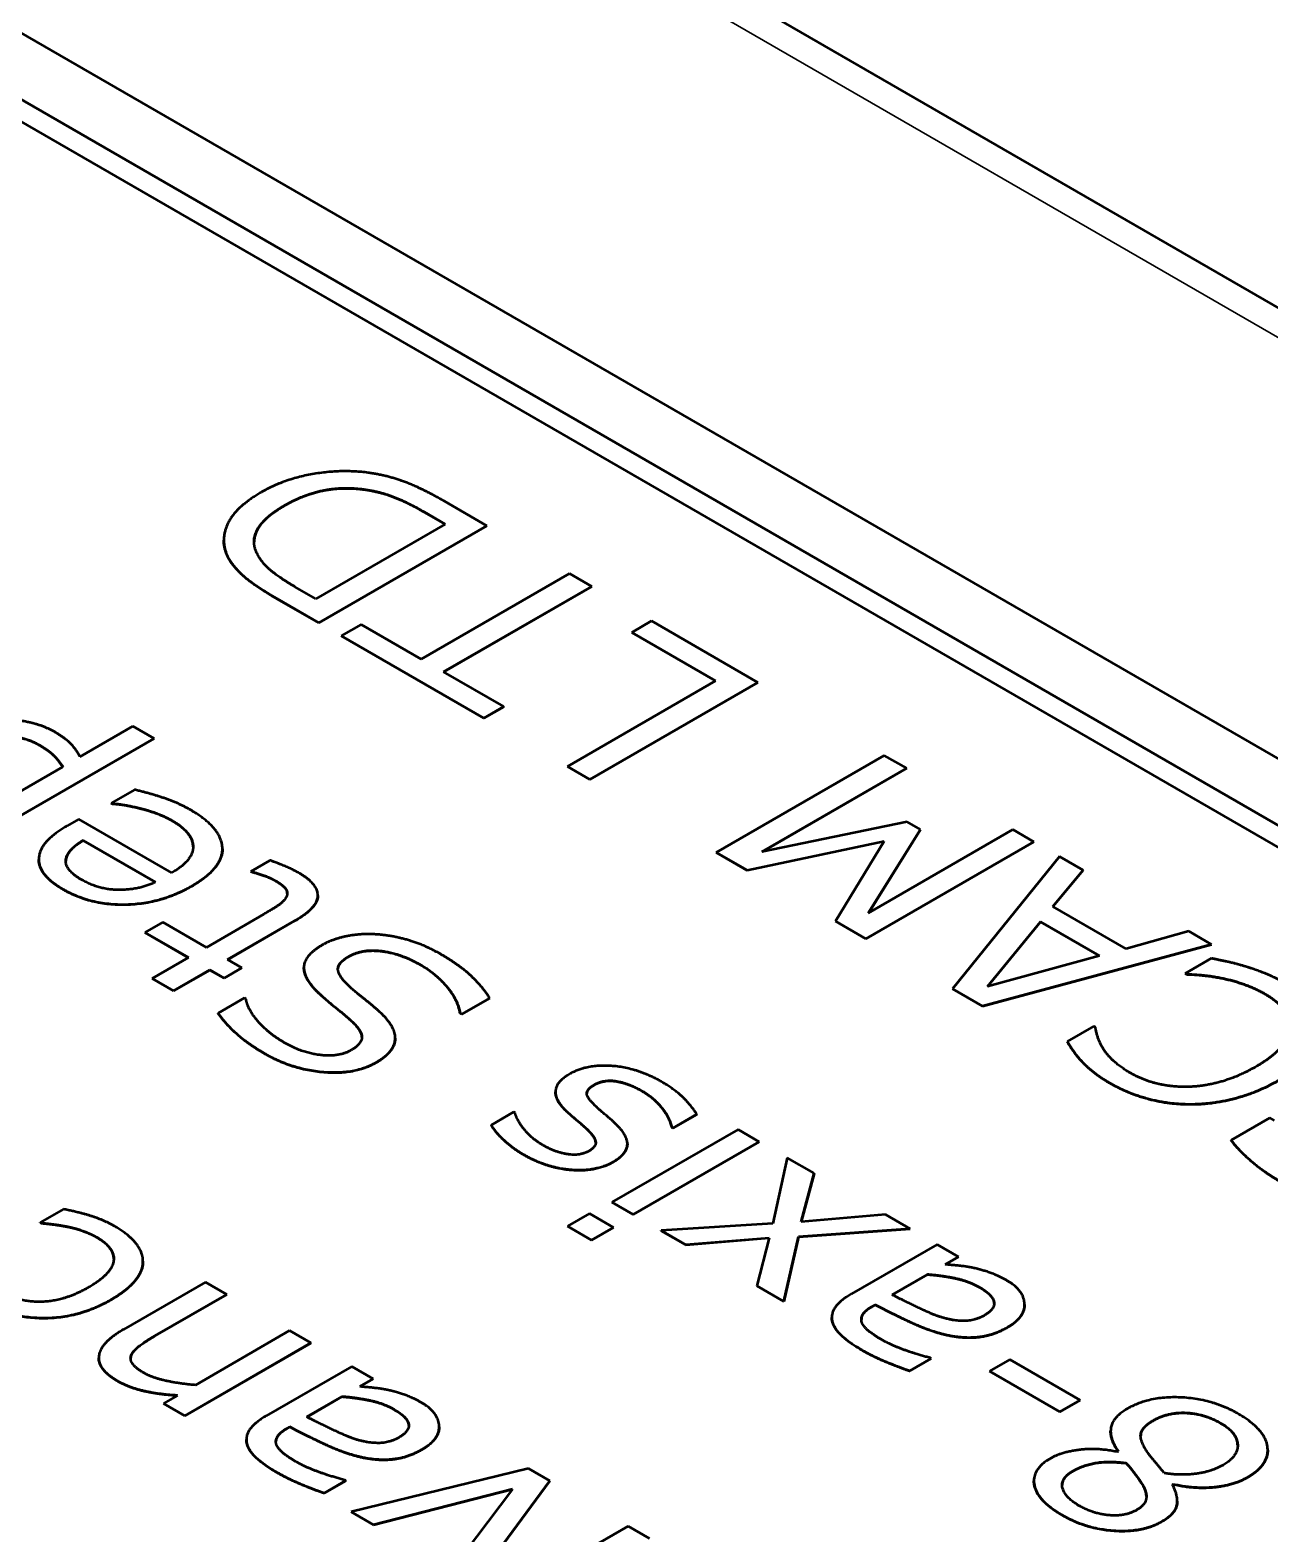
# Model space of a CAD drawing. Header units: millimetres. Extents: x 3100 to 5091, y 868 to 1900.
# Drawn here: x 4006.09 to 4024.35, y 1649.94 to 1672.08 of the extents above; entities that cross this region are included whole.
import ezdxf

# ---------------------------------------------------------------- set-up
doc = ezdxf.new("R2010")
doc.units = ezdxf.units.MM
doc.header["$LTSCALE"] = 1.8
doc.layers.add('외형선(ISO)', color=7, linetype='Continuous', lineweight=50)
doc.layers.add('좁은 외형선(ISO)', color=7, linetype='Continuous', lineweight=35)

msp = doc.modelspace()

# ---------------------------------------------------------------- linework, layer by layer
at = {"layer": '외형선(ISO)'}
for p, q in [((3973.357, 1689.558), (4036.997, 1652.815)), ((3975.685, 1689.52), (4034.658, 1655.472)), ((3974.837, 1689.03), (4033.81, 1654.982)), ((4055.461, 1650.107), (3993.659, 1685.788)), ((4011.897, 1664.987), (4012.206, 1664.809)), ((4012.205, 1664.808), (4011.897, 1664.986)), ((4012.82, 1664.783), (4012.196, 1665.144)), ((4012.206, 1664.809), (4010.301, 1663.709)), ((4010.345, 1663.354), (4012.82, 1664.783)), ((4012.82, 1664.782), (4010.345, 1663.353)), ((4012.82, 1664.782), (4012.82, 1664.783)), ((4008.946, 1664.571), (4008.946, 1664.572)), ((4014.037, 1664.081), (4011.855, 1662.821)), ((4014.366, 1663.891), (4014.037, 1664.081)), ((4010.301, 1663.709), (4009.992, 1663.887)), ((4012.184, 1662.631), (4014.366, 1663.891)), ((4014.366, 1663.89), (4012.185, 1662.631)), ((4014.366, 1663.89), (4014.366, 1663.891)), ((4009.727, 1663.711), (4010.345, 1663.354)), ((4010.345, 1663.353), (4009.727, 1663.71)), ((4010.345, 1663.353), (4010.345, 1663.354)), ((4010.97, 1663.332), (4010.677, 1663.163)), ((4011.855, 1662.821), (4010.97, 1663.332)), ((4015.247, 1663.382), (4014.954, 1663.213)), ((4014.954, 1663.213), (4016.19, 1662.499)), ((4014.954, 1663.212), (4014.954, 1663.213)), ((4016.19, 1662.499), (4014.954, 1663.212)), ((4016.812, 1662.478), (4015.247, 1663.382)), ((4010.677, 1663.163), (4012.776, 1661.951)), ((4010.677, 1663.162), (4010.677, 1663.163)), ((4012.776, 1661.95), (4010.677, 1663.162)), ((4013.069, 1662.12), (4012.184, 1662.631)), ((4016.19, 1662.499), (4014.008, 1661.239)), ((4014.338, 1661.049), (4016.812, 1662.478)), ((4016.812, 1662.477), (4014.338, 1661.049)), ((4016.812, 1662.477), (4016.812, 1662.478)), ((4012.776, 1661.951), (4013.069, 1662.12)), ((4013.069, 1662.119), (4012.776, 1661.95)), ((4013.069, 1662.119), (4013.069, 1662.12)), ((4012.776, 1661.95), (4012.776, 1661.951)), ((4005.378, 1660.184), (4007.919, 1661.651)), ((4007.919, 1661.65), (4005.378, 1660.183)), ((4007.606, 1661.832), (4006.828, 1661.383)), ((4007.919, 1661.651), (4007.606, 1661.832)), ((4007.919, 1661.65), (4007.919, 1661.651)), ((4006.574, 1661.236), (4005.521, 1660.628)), ((4014.338, 1661.049), (4014.008, 1661.239)), ((4014.008, 1661.239), (4014.338, 1661.049)), ((4014.008, 1661.239), (4014.008, 1661.239)), ((4018.675, 1661.403), (4016.2, 1659.974)), ((4016.873, 1659.982), (4019.005, 1661.213)), ((4019.005, 1661.212), (4016.875, 1659.983)), ((4019.005, 1661.213), (4018.675, 1661.403)), ((4019.005, 1661.212), (4019.005, 1661.213)), ((4014.338, 1661.049), (4014.338, 1661.049)), ((4007.63, 1660.897), (4007.289, 1660.699)), ((4007.305, 1660.689), (4007.289, 1660.699)), ((4007.289, 1660.699), (4007.305, 1660.69)), ((4007.289, 1660.699), (4007.289, 1660.699)), ((4007.305, 1660.689), (4007.305, 1660.69)), ((4006.81, 1660.465), (4006.64, 1660.367)), ((4008.18, 1659.674), (4006.81, 1660.465)), ((4019.011, 1660.423), (4016.873, 1659.982)), ((4018.439, 1659.078), (4019.207, 1660.31)), ((4020.57, 1660.309), (4018.439, 1659.078)), ((4019.207, 1660.309), (4018.44, 1659.079)), ((4019.207, 1660.31), (4019.011, 1660.423)), ((4019.207, 1660.309), (4019.207, 1660.31)), ((4020.877, 1660.131), (4020.57, 1660.309)), ((4006.877, 1660.151), (4007.941, 1659.537)), ((4006.877, 1660.15), (4006.877, 1660.151)), ((4007.941, 1659.536), (4006.877, 1660.15)), ((4008.493, 1660.078), (4008.493, 1660.079)), ((4016.657, 1659.71), (4018.673, 1660.137)), ((4018.673, 1660.136), (4016.657, 1659.709)), ((4018.673, 1660.137), (4017.954, 1658.961)), ((4020.877, 1660.131), (4018.402, 1658.702)), ((4018.402, 1658.703), (4020.877, 1660.131)), ((4020.877, 1660.131), (4020.877, 1660.131)), ((4006.221, 1659.87), (4006.221, 1659.87)), ((4008.927, 1660.026), (4008.927, 1660.027)), ((4009.624, 1659.857), (4009.344, 1659.695)), ((4016.2, 1659.974), (4016.657, 1659.71)), ((4016.2, 1659.973), (4016.2, 1659.974)), ((4016.657, 1659.709), (4016.2, 1659.973)), ((4021.253, 1659.914), (4019.679, 1657.965)), ((4021.603, 1659.713), (4021.253, 1659.914)), ((4009.344, 1659.695), (4009.36, 1659.686)), ((4009.344, 1659.694), (4009.344, 1659.695)), ((4009.36, 1659.685), (4009.344, 1659.694)), ((4009.36, 1659.685), (4009.36, 1659.686)), ((4016.657, 1659.709), (4016.657, 1659.71)), ((4021.158, 1659.176), (4021.603, 1659.713)), ((4021.603, 1659.712), (4021.159, 1659.176)), ((4021.603, 1659.712), (4021.603, 1659.713)), ((4010.333, 1659.338), (4010.333, 1659.339)), ((4009.536, 1659.064), (4008.689, 1658.575)), ((4022.235, 1658.554), (4021.158, 1659.176)), ((4008.047, 1658.946), (4007.784, 1658.795)), ((4007.784, 1658.795), (4008.426, 1658.424)), ((4007.784, 1658.794), (4007.784, 1658.795)), ((4008.426, 1658.423), (4007.784, 1658.794)), ((4008.689, 1658.575), (4008.047, 1658.946)), ((4009.002, 1658.395), (4009.99, 1658.965)), ((4009.99, 1658.964), (4009.003, 1658.394)), ((4018.402, 1658.702), (4017.954, 1658.961)), ((4017.954, 1658.961), (4018.402, 1658.703)), ((4017.954, 1658.961), (4017.954, 1658.961)), ((4020.194, 1657.999), (4020.976, 1658.952)), ((4020.976, 1658.951), (4020.195, 1657.999)), ((4020.976, 1658.952), (4021.847, 1658.449)), ((4020.976, 1658.951), (4020.976, 1658.952)), ((4021.846, 1658.449), (4020.976, 1658.951)), ((4023.162, 1658.812), (4022.235, 1658.554)), ((4023.496, 1658.62), (4023.162, 1658.812)), ((4018.402, 1658.702), (4018.402, 1658.703)), ((4020.12, 1657.711), (4023.496, 1658.62)), ((4023.496, 1658.619), (4020.12, 1657.71)), ((4023.496, 1658.619), (4023.496, 1658.62)), ((4008.426, 1658.424), (4007.893, 1658.116)), ((4009.212, 1658.273), (4009.002, 1658.395)), ((4021.847, 1658.449), (4020.194, 1657.999)), ((4023.492, 1658.414), (4023.106, 1658.192)), ((4007.893, 1658.116), (4008.206, 1657.935)), ((4007.893, 1658.115), (4007.893, 1658.116)), ((4008.206, 1657.934), (4007.893, 1658.115)), ((4008.206, 1657.935), (4008.74, 1658.243)), ((4008.74, 1658.242), (4008.206, 1657.934)), ((4008.74, 1658.243), (4008.95, 1658.122)), ((4008.74, 1658.242), (4008.74, 1658.243)), ((4008.95, 1658.121), (4008.74, 1658.242)), ((4008.95, 1658.122), (4009.212, 1658.273)), ((4009.212, 1658.272), (4008.95, 1658.121)), ((4008.95, 1658.121), (4008.95, 1658.122)), ((4009.212, 1658.272), (4009.212, 1658.273)), ((4010.126, 1658.277), (4010.126, 1658.278)), ((4023.106, 1658.192), (4023.13, 1658.178)), ((4023.106, 1658.191), (4023.106, 1658.192)), ((4023.13, 1658.177), (4023.106, 1658.191)), ((4023.13, 1658.177), (4023.13, 1658.178)), ((4008.206, 1657.934), (4008.206, 1657.935)), ((4020.12, 1657.71), (4019.679, 1657.965)), ((4019.679, 1657.965), (4020.12, 1657.711)), ((4019.679, 1657.965), (4019.679, 1657.965)), ((4009.249, 1657.832), (4008.861, 1657.608)), ((4009.273, 1657.818), (4009.249, 1657.832)), ((4012.451, 1657.591), (4012.863, 1657.829)), ((4012.863, 1657.828), (4012.451, 1657.59)), ((4012.863, 1657.828), (4012.863, 1657.829)), ((4020.12, 1657.71), (4020.12, 1657.711)), ((4008.861, 1657.608), (4008.861, 1657.608)), ((4012.427, 1657.605), (4012.451, 1657.591)), ((4012.427, 1657.604), (4012.427, 1657.605)), ((4012.451, 1657.59), (4012.427, 1657.604)), ((4012.451, 1657.59), (4012.451, 1657.591)), ((4011.471, 1657.238), (4011.471, 1657.239)), ((4021.76, 1657.415), (4021.37, 1657.19)), ((4021.784, 1657.401), (4021.76, 1657.415)), ((4021.37, 1657.189), (4021.37, 1657.19)), ((4013.831, 1656.45), (4013.831, 1656.45)), ((4013.219, 1656.152), (4012.885, 1655.959)), ((4013.235, 1656.142), (4013.219, 1656.152)), ((4015.562, 1655.914), (4015.914, 1656.117)), ((4015.914, 1656.116), (4015.562, 1655.913)), ((4015.914, 1656.116), (4015.914, 1656.117)), ((4012.885, 1655.958), (4012.885, 1655.959)), ((4016.52, 1655.895), (4014.663, 1654.823)), ((4015.546, 1655.923), (4015.562, 1655.914)), ((4015.546, 1655.922), (4015.546, 1655.923)), ((4015.562, 1655.913), (4015.546, 1655.922)), ((4015.562, 1655.913), (4015.562, 1655.914)), ((4016.833, 1655.714), (4016.52, 1655.895)), ((4024.352, 1656.065), (4023.783, 1655.736)), ((4024.421, 1656.026), (4024.352, 1656.065)), ((4014.891, 1655.682), (4014.891, 1655.682)), ((4014.976, 1654.642), (4016.833, 1655.714)), ((4016.833, 1655.713), (4014.976, 1654.641)), ((4016.833, 1655.713), (4016.833, 1655.714)), ((4023.783, 1655.735), (4023.783, 1655.736)), ((4017.245, 1655.476), (4017.031, 1654.51)), ((4017.641, 1655.248), (4017.245, 1655.476)), ((4014.093, 1655.296), (4014.093, 1655.297)), ((4017.451, 1654.534), (4017.641, 1655.248)), ((4017.641, 1655.247), (4017.451, 1654.534)), ((4017.641, 1655.247), (4017.641, 1655.248)), ((4014.663, 1654.823), (4014.976, 1654.642)), ((4014.663, 1654.822), (4014.663, 1654.823)), ((4014.976, 1654.641), (4014.663, 1654.822)), ((4006.586, 1654.72), (4006.242, 1654.522)), ((4014.332, 1654.655), (4014.008, 1654.468)), ((4014.685, 1654.451), (4014.332, 1654.655)), ((4014.976, 1654.641), (4014.976, 1654.642)), ((4018.694, 1654.64), (4017.451, 1654.534)), ((4019.057, 1654.43), (4018.694, 1654.64)), ((4006.242, 1654.522), (4006.259, 1654.513)), ((4006.242, 1654.521), (4006.242, 1654.522)), ((4006.259, 1654.512), (4006.242, 1654.521)), ((4006.259, 1654.512), (4006.259, 1654.513)), ((4014.362, 1654.263), (4014.008, 1654.468)), ((4014.008, 1654.468), (4014.362, 1654.264)), ((4014.008, 1654.468), (4014.008, 1654.468)), ((4014.362, 1654.264), (4014.685, 1654.451)), ((4014.685, 1654.45), (4014.362, 1654.263)), ((4014.685, 1654.45), (4014.685, 1654.451)), ((4017.031, 1654.51), (4015.388, 1654.404)), ((4015.388, 1654.404), (4015.752, 1654.194)), ((4015.388, 1654.403), (4015.388, 1654.404)), ((4015.752, 1654.193), (4015.388, 1654.403)), ((4017.409, 1654.313), (4019.057, 1654.43)), ((4019.057, 1654.429), (4017.409, 1654.312)), ((4019.057, 1654.429), (4019.057, 1654.43)), ((4014.362, 1654.263), (4014.362, 1654.264)), ((4015.752, 1654.194), (4016.978, 1654.296)), ((4016.978, 1654.295), (4015.752, 1654.193)), ((4015.752, 1654.193), (4015.752, 1654.194)), ((4016.978, 1654.296), (4016.799, 1653.59)), ((4017.194, 1653.361), (4017.409, 1654.313)), ((4017.409, 1654.312), (4017.194, 1653.361)), ((4017.409, 1654.312), (4017.409, 1654.313)), ((4019.453, 1654.201), (4018.193, 1653.473)), ((4019.766, 1654.02), (4019.453, 1654.201)), ((4007.756, 1653.956), (4007.756, 1653.957)), ((4007.756, 1653.946), (4007.756, 1653.947)), ((4019.57, 1653.907), (4019.766, 1654.02)), ((4019.766, 1654.02), (4019.572, 1653.907)), ((4019.766, 1654.02), (4019.766, 1654.02)), ((4018.793, 1653.458), (4019.312, 1653.758)), ((4019.312, 1653.757), (4018.793, 1653.458)), ((4019.312, 1653.757), (4019.312, 1653.758)), ((4008.677, 1653.646), (4007.471, 1652.95)), ((4007.931, 1652.854), (4008.99, 1653.465)), ((4008.99, 1653.464), (4007.931, 1652.853)), ((4008.99, 1653.465), (4008.677, 1653.646)), ((4008.99, 1653.464), (4008.99, 1653.465)), ((4016.799, 1653.59), (4017.194, 1653.361)), ((4016.799, 1653.589), (4016.799, 1653.59)), ((4017.194, 1653.361), (4016.799, 1653.589)), ((4017.194, 1653.361), (4017.194, 1653.361)), ((4018.54, 1653.312), (4018.492, 1653.284)), ((4018.492, 1653.284), (4018.54, 1653.312)), ((4018.54, 1653.312), (4018.54, 1653.312)), ((4020.741, 1653.315), (4020.741, 1653.315)), ((4017.901, 1653.124), (4017.901, 1653.125)), ((4009.915, 1652.931), (4008.527, 1652.13)), ((4010.228, 1652.75), (4009.915, 1652.931)), ((4007.584, 1652.573), (4007.584, 1652.574)), ((4008.372, 1651.678), (4010.228, 1652.75)), ((4010.228, 1652.749), (4008.372, 1651.677)), ((4010.228, 1652.749), (4010.228, 1652.75)), ((4007.104, 1652.529), (4007.104, 1652.529)), ((4010.831, 1652.403), (4009.57, 1651.675)), ((4011.144, 1652.222), (4010.831, 1652.403)), ((4019.366, 1652.52), (4019.049, 1652.337)), ((4019.049, 1652.337), (4019.366, 1652.52)), ((4019.049, 1652.337), (4019.049, 1652.337)), ((4019.366, 1652.52), (4019.35, 1652.53)), ((4019.366, 1652.52), (4019.366, 1652.52)), ((4020.526, 1652.506), (4020.225, 1652.333)), ((4020.225, 1652.333), (4021.261, 1651.734)), ((4020.225, 1652.332), (4020.225, 1652.333)), ((4021.261, 1651.733), (4020.225, 1652.332)), ((4021.562, 1651.908), (4020.526, 1652.506)), ((4010.948, 1652.109), (4011.144, 1652.222)), ((4011.144, 1652.221), (4010.949, 1652.109)), ((4011.144, 1652.221), (4011.144, 1652.222)), ((4008.265, 1651.978), (4008.059, 1651.859)), ((4010.17, 1651.66), (4010.689, 1651.959)), ((4010.689, 1651.959), (4010.171, 1651.659)), ((4010.689, 1651.959), (4010.689, 1651.959)), ((4021.261, 1651.734), (4021.562, 1651.908)), ((4021.562, 1651.907), (4021.261, 1651.733)), ((4021.562, 1651.907), (4021.562, 1651.908)), ((4008.059, 1651.859), (4008.372, 1651.678)), ((4008.059, 1651.858), (4008.059, 1651.859)), ((4008.372, 1651.677), (4008.059, 1651.858)), ((4008.372, 1651.677), (4008.372, 1651.678)), ((4021.261, 1651.733), (4021.261, 1651.734)), ((4009.869, 1651.486), (4009.917, 1651.514)), ((4009.917, 1651.513), (4009.869, 1651.485)), ((4009.917, 1651.513), (4009.917, 1651.514)), ((4012.119, 1651.516), (4012.119, 1651.517)), ((4022.008, 1651.45), (4022.008, 1651.451)), ((4009.279, 1651.326), (4009.279, 1651.326)), ((4022.122, 1651.151), (4022.112, 1651.145)), ((4024.323, 1651.172), (4024.323, 1651.173)), ((4013.433, 1650.9), (4010.824, 1650.262)), ((4013.746, 1650.72), (4013.433, 1650.9)), ((4022.237, 1650.979), (4022.237, 1650.98)), ((4010.426, 1650.539), (4010.744, 1650.722)), ((4010.744, 1650.721), (4010.426, 1650.538)), ((4010.744, 1650.722), (4010.727, 1650.731)), ((4010.744, 1650.721), (4010.744, 1650.722)), ((4011.152, 1650.073), (4013.198, 1650.597)), ((4013.198, 1650.596), (4011.152, 1650.072)), ((4013.198, 1650.597), (4012.299, 1649.411)), ((4012.637, 1649.216), (4013.746, 1650.72)), ((4013.746, 1650.719), (4012.637, 1649.215)), ((4013.746, 1650.719), (4013.746, 1650.72)), ((4020.879, 1650.718), (4020.879, 1650.719)), ((4022.484, 1650.655), (4022.484, 1650.655)), ((4022.92, 1650.662), (4022.93, 1650.668)), ((4022.93, 1650.667), (4022.92, 1650.662)), ((4022.93, 1650.667), (4022.93, 1650.668)), ((4010.426, 1650.538), (4010.426, 1650.539)), ((4022.99, 1650.422), (4022.99, 1650.423)), ((4010.824, 1650.262), (4011.152, 1650.073)), ((4010.824, 1650.261), (4010.824, 1650.262)), ((4011.152, 1650.072), (4010.824, 1650.261)), ((4011.152, 1650.072), (4011.152, 1650.073)), ((4014.901, 1650.052), (4012.315, 1648.559)), ((4015.215, 1649.872), (4014.901, 1650.052))]:
    msp.add_line(p, q, dxfattribs=at)
for points in [[(4011.071, 1665.565), (4010.675, 1665.618), (4009.834, 1665.471), (4009.497, 1665.276)], [(4012.196, 1665.144), (4011.855, 1665.341), (4011.346, 1665.527), (4011.071, 1665.565)], [(4009.497, 1665.276), (4009.135, 1665.068), (4008.893, 1664.601), (4008.988, 1664.364)], [(4009.832, 1665.076), (4010.121, 1665.243), (4010.689, 1665.358), (4010.994, 1665.32)], [(4010.994, 1665.319), (4010.689, 1665.357), (4010.121, 1665.242), (4009.832, 1665.075)], [(4010.994, 1665.32), (4011.236, 1665.289), (4011.659, 1665.125), (4011.897, 1664.987)], [(4011.897, 1664.986), (4011.659, 1665.124), (4011.236, 1665.288), (4010.994, 1665.319)], [(4009.434, 1664.38), (4009.347, 1664.563), (4009.543, 1664.909), (4009.832, 1665.076)], [(4008.988, 1664.364), (4008.946, 1664.468), (4008.946, 1664.571)], [(4009.727, 1663.71), (4009.366, 1663.919), (4009.044, 1664.226), (4008.988, 1664.364)], [(4008.988, 1664.364), (4009.044, 1664.227), (4009.366, 1663.92), (4009.727, 1663.711)], [(4009.992, 1663.887), (4009.762, 1664.02), (4009.497, 1664.248), (4009.434, 1664.38)], [(4006.457, 1661.747), (4006.291, 1661.843), (4005.859, 1661.936), (4005.626, 1661.928)], [(4004.98, 1661.468), (4005.325, 1661.668), (4005.972, 1661.703), (4006.232, 1661.552)], [(4006.232, 1661.551), (4005.972, 1661.702), (4005.325, 1661.667), (4004.98, 1661.467)], [(4006.828, 1661.383), (4006.774, 1661.491), (4006.602, 1661.663), (4006.457, 1661.747)], [(4006.232, 1661.552), (4006.354, 1661.482), (4006.501, 1661.348), (4006.574, 1661.236)], [(4008.455, 1660.6), (4008.273, 1660.705), (4007.855, 1660.844), (4007.63, 1660.897)], [(4007.305, 1660.69), (4007.461, 1660.684), (4007.996, 1660.55), (4008.186, 1660.44)], [(4008.186, 1660.44), (4007.996, 1660.549), (4007.461, 1660.683), (4007.305, 1660.689)], [(4008.475, 1659.478), (4008.935, 1659.744), (4008.917, 1660.333), (4008.455, 1660.6)], [(4006.64, 1660.367), (4006.236, 1660.134), (4006.206, 1659.645), (4006.582, 1659.428)], [(4008.493, 1660.078), (4008.487, 1660.173), (4008.329, 1660.357), (4008.186, 1660.44)], [(4008.186, 1660.44), (4008.329, 1660.358), (4008.487, 1660.173), (4008.493, 1660.079)], [(4006.857, 1659.568), (4006.608, 1659.711), (4006.632, 1660.008), (4006.877, 1660.151)], [(4008.493, 1660.079), (4008.503, 1659.98), (4008.352, 1659.773), (4008.18, 1659.674)], [(4008.494, 1660.055), (4008.494, 1660.067), (4008.493, 1660.078)], [(4006.582, 1659.427), (4006.221, 1659.636), (4006.221, 1659.87)], [(4008.927, 1660.026), (4008.927, 1659.738), (4008.475, 1659.477)], [(4010.053, 1659.671), (4009.972, 1659.717), (4009.736, 1659.819), (4009.624, 1659.857)], [(4009.36, 1659.686), (4009.41, 1659.673), (4009.622, 1659.604), (4009.699, 1659.56)], [(4009.699, 1659.559), (4009.622, 1659.603), (4009.41, 1659.672), (4009.36, 1659.685)], [(4009.99, 1658.965), (4010.327, 1659.16), (4010.338, 1659.506), (4010.053, 1659.671)], [(4006.582, 1659.428), (4006.988, 1659.194), (4008.02, 1659.216), (4008.475, 1659.478)], [(4008.475, 1659.477), (4008.02, 1659.215), (4006.988, 1659.193), (4006.582, 1659.427)], [(4007.941, 1659.537), (4007.701, 1659.421), (4007.109, 1659.422), (4006.857, 1659.568)], [(4009.699, 1659.56), (4009.83, 1659.484), (4009.897, 1659.376), (4009.867, 1659.316)], [(4009.867, 1659.316), (4009.832, 1659.252), (4009.683, 1659.149), (4009.536, 1659.064)], [(4011.182, 1658.767), (4010.964, 1658.781), (4010.546, 1658.696), (4010.4, 1658.612)], [(4012.144, 1658.473), (4011.895, 1658.616), (4011.422, 1658.751), (4011.182, 1658.767)], [(4010.4, 1658.612), (4010.136, 1658.459), (4010.117, 1658.126), (4010.321, 1657.925)], [(4010.788, 1658.441), (4010.98, 1658.552), (4011.55, 1658.487), (4011.855, 1658.311)], [(4011.855, 1658.31), (4011.55, 1658.486), (4010.98, 1658.551), (4010.788, 1658.44)], [(4010.752, 1658.042), (4010.631, 1658.164), (4010.624, 1658.347), (4010.788, 1658.441)], [(4010.788, 1658.44), (4010.628, 1658.348), (4010.627, 1658.258)], [(4011.855, 1658.311), (4012.073, 1658.185), (4012.394, 1657.803), (4012.427, 1657.605)], [(4012.427, 1657.604), (4012.394, 1657.802), (4012.073, 1658.184), (4011.855, 1658.31)], [(4012.863, 1657.829), (4012.742, 1658.013), (4012.412, 1658.318), (4012.144, 1658.473)], [(4023.999, 1658.292), (4023.839, 1658.34), (4023.623, 1658.385), (4023.492, 1658.414)], [(4010.321, 1657.924), (4010.126, 1658.117), (4010.126, 1658.277)], [(4023.13, 1658.178), (4023.471, 1658.167), (4024.051, 1658.021), (4024.29, 1657.884)], [(4024.29, 1657.883), (4024.051, 1658.021), (4023.471, 1658.166), (4023.13, 1658.177)], [(4024.556, 1658.059), (4024.415, 1658.14), (4024.132, 1658.252), (4023.999, 1658.292)], [(4010.321, 1657.925), (4010.424, 1657.825), (4010.75, 1657.561), (4010.833, 1657.485)], [(4010.833, 1657.484), (4010.75, 1657.56), (4010.424, 1657.825), (4010.321, 1657.924)], [(4011.22, 1657.646), (4011.091, 1657.758), (4010.843, 1657.952), (4010.752, 1658.042)], [(4024.29, 1657.884), (4024.461, 1657.785), (4024.655, 1657.537), (4024.649, 1657.398)], [(4009.841, 1657.171), (4009.598, 1657.311), (4009.295, 1657.668), (4009.273, 1657.818)], [(4011.19, 1656.879), (4011.461, 1657.036), (4011.481, 1657.414), (4011.22, 1657.646)], [(4009.552, 1657.008), (4009.291, 1657.159), (4008.954, 1657.468), (4008.861, 1657.608)], [(4008.861, 1657.608), (4008.954, 1657.468), (4009.291, 1657.159), (4009.552, 1657.009)], [(4010.833, 1657.485), (4010.988, 1657.341), (4010.972, 1657.148), (4010.818, 1657.059)], [(4010.98, 1657.254), (4010.98, 1657.348), (4010.833, 1657.484)], [(4022.294, 1656.729), (4022.065, 1656.861), (4021.819, 1657.183), (4021.784, 1657.401)], [(4024.649, 1657.398), (4024.641, 1657.265), (4024.409, 1656.968), (4024.148, 1656.818)], [(4009.552, 1657.009), (4009.958, 1656.774), (4010.881, 1656.701), (4011.19, 1656.879)], [(4011.19, 1656.879), (4010.881, 1656.7), (4009.958, 1656.774), (4009.552, 1657.008)], [(4010.818, 1657.059), (4010.645, 1656.959), (4010.105, 1657.018), (4009.841, 1657.171)], [(4021.37, 1657.19), (4021.491, 1656.98), (4021.793, 1656.694), (4021.991, 1656.58)], [(4021.991, 1656.579), (4021.793, 1656.693), (4021.491, 1656.979), (4021.37, 1657.189)], [(4015.402, 1656.591), (4015.039, 1656.801), (4014.293, 1656.856), (4014.039, 1656.709)], [(4024.148, 1656.818), (4023.898, 1656.673), (4023.391, 1656.527), (4023.15, 1656.521)], [(4014.039, 1656.709), (4013.837, 1656.592), (4013.831, 1656.454)], [(4014.293, 1656.415), (4014.287, 1656.484), (4014.398, 1656.548)], [(4014.398, 1656.547), (4014.293, 1656.487), (4014.293, 1656.422)], [(4014.398, 1656.548), (4014.542, 1656.631), (4014.908, 1656.574), (4015.114, 1656.455)], [(4015.114, 1656.454), (4014.908, 1656.573), (4014.542, 1656.63), (4014.398, 1656.547)], [(4015.914, 1656.117), (4015.853, 1656.217), (4015.609, 1656.472), (4015.402, 1656.591)], [(4021.991, 1656.58), (4022.263, 1656.422), (4022.881, 1656.261), (4023.201, 1656.264)], [(4023.201, 1656.263), (4022.881, 1656.26), (4022.263, 1656.421), (4021.991, 1656.579)], [(4023.15, 1656.521), (4022.904, 1656.517), (4022.481, 1656.62), (4022.294, 1656.729)], [(4024.49, 1656.62), (4024.183, 1656.442), (4023.528, 1656.265), (4023.201, 1656.263)], [(4023.201, 1656.264), (4023.528, 1656.266), (4024.183, 1656.443), (4024.49, 1656.62)], [(4013.831, 1656.454), (4013.829, 1656.315), (4013.996, 1656.16)], [(4013.996, 1656.159), (4013.831, 1656.312), (4013.831, 1656.45)], [(4014.441, 1656.22), (4014.303, 1656.346), (4014.293, 1656.415)], [(4015.114, 1656.455), (4015.279, 1656.359), (4015.512, 1656.073), (4015.546, 1655.923)], [(4015.546, 1655.922), (4015.512, 1656.073), (4015.279, 1656.358), (4015.114, 1656.454)], [(4013.651, 1655.659), (4013.487, 1655.754), (4013.265, 1656.022), (4013.235, 1656.142)], [(4013.996, 1656.16), (4014.051, 1656.11), (4014.225, 1655.963), (4014.291, 1655.901)], [(4014.291, 1655.9), (4014.225, 1655.962), (4014.051, 1656.109), (4013.996, 1656.159)], [(4014.732, 1655.961), (4014.667, 1656.027), (4014.491, 1656.173), (4014.441, 1656.22)], [(4012.885, 1655.959), (4012.94, 1655.86), (4013.2, 1655.616), (4013.366, 1655.521)], [(4013.366, 1655.52), (4013.2, 1655.615), (4012.94, 1655.859), (4012.885, 1655.958)], [(4014.291, 1655.901), (4014.411, 1655.79), (4014.423, 1655.715)], [(4014.423, 1655.714), (4014.411, 1655.789), (4014.291, 1655.9)], [(4014.681, 1655.414), (4014.865, 1655.521), (4014.912, 1655.783), (4014.732, 1655.961)], [(4014.322, 1655.575), (4014.19, 1655.5), (4013.823, 1655.56), (4013.651, 1655.659)], [(4014.423, 1655.715), (4014.437, 1655.642), (4014.322, 1655.575)], [(4014.424, 1655.699), (4014.424, 1655.707), (4014.423, 1655.714)], [(4023.783, 1655.736), (4023.886, 1655.595), (4024.267, 1655.265), (4024.512, 1655.124)], [(4024.512, 1655.123), (4024.267, 1655.264), (4023.886, 1655.594), (4023.783, 1655.735)], [(4013.366, 1655.521), (4013.544, 1655.418), (4013.922, 1655.305), (4014.093, 1655.297)], [(4014.093, 1655.296), (4013.922, 1655.304), (4013.544, 1655.417), (4013.366, 1655.52)], [(4014.681, 1655.414), (4014.568, 1655.348), (4014.269, 1655.285), (4014.093, 1655.296)], [(4014.093, 1655.297), (4014.269, 1655.286), (4014.568, 1655.349), (4014.681, 1655.414)], [(4007.337, 1654.468), (4007.18, 1654.559), (4006.816, 1654.674), (4006.586, 1654.72)], [(4006.259, 1654.513), (4006.321, 1654.509), (4006.519, 1654.484), (4006.62, 1654.465)], [(4006.62, 1654.464), (4006.519, 1654.483), (4006.321, 1654.508), (4006.259, 1654.512)], [(4006.62, 1654.465), (4006.739, 1654.443), (4006.984, 1654.358), (4007.079, 1654.303)], [(4007.079, 1654.302), (4006.984, 1654.357), (4006.739, 1654.442), (4006.62, 1654.464)], [(4007.756, 1653.952), (4007.758, 1654.09), (4007.539, 1654.352), (4007.337, 1654.468)], [(4007.079, 1654.303), (4007.352, 1654.145), (4007.293, 1653.764), (4006.958, 1653.57)], [(4007.325, 1653.991), (4007.325, 1654.16), (4007.079, 1654.302)], [(4007.281, 1653.384), (4007.525, 1653.525), (4007.758, 1653.813), (4007.756, 1653.952)], [(4007.756, 1653.956), (4007.756, 1653.954), (4007.756, 1653.951)], [(4019.978, 1653.856), (4019.881, 1653.877), (4019.639, 1653.9), (4019.57, 1653.907)], [(4019.312, 1653.758), (4019.516, 1653.743), (4019.918, 1653.66), (4020.082, 1653.566)], [(4020.082, 1653.565), (4019.918, 1653.659), (4019.516, 1653.742), (4019.312, 1653.757)], [(4020.484, 1653.667), (4020.348, 1653.745), (4020.094, 1653.832), (4019.978, 1653.856)], [(4020.492, 1652.981), (4020.748, 1653.129), (4020.734, 1653.522), (4020.484, 1653.667)], [(4006.958, 1653.57), (4006.612, 1653.371), (4005.949, 1653.343), (4005.683, 1653.497)], [(4018.193, 1653.473), (4018.015, 1653.371), (4017.881, 1653.168), (4017.91, 1653.063)], [(4019.506, 1653.131), (4019.362, 1653.178), (4018.942, 1653.381), (4018.793, 1653.458)], [(4020.082, 1653.566), (4020.277, 1653.452), (4020.308, 1653.248), (4020.148, 1653.156)], [(4005.396, 1653.347), (4005.806, 1653.111), (4006.826, 1653.121), (4007.281, 1653.384)], [(4007.281, 1653.383), (4006.826, 1653.12), (4005.806, 1653.11), (4005.396, 1653.347)], [(4018.35, 1653.037), (4018.322, 1653.1), (4018.386, 1653.224), (4018.492, 1653.284)], [(4019.597, 1652.865), (4019.352, 1652.92), (4018.827, 1653.162), (4018.54, 1653.312)], [(4018.54, 1653.312), (4018.827, 1653.163), (4019.352, 1652.921), (4019.597, 1652.866)], [(4020.741, 1653.315), (4020.741, 1653.125), (4020.492, 1652.98)], [(4017.91, 1653.062), (4017.901, 1653.093), (4017.901, 1653.124)], [(4017.91, 1653.063), (4017.938, 1652.956), (4018.164, 1652.75), (4018.36, 1652.637)], [(4018.36, 1652.636), (4018.164, 1652.749), (4017.938, 1652.955), (4017.91, 1653.062)], [(4018.639, 1652.796), (4018.538, 1652.854), (4018.378, 1652.977), (4018.35, 1653.037)], [(4020.148, 1653.156), (4020.005, 1653.073), (4019.677, 1653.076), (4019.506, 1653.131)], [(4007.471, 1652.95), (4007.129, 1652.753), (4007.083, 1652.362), (4007.384, 1652.188)], [(4007.584, 1652.574), (4007.61, 1652.634), (4007.804, 1652.781), (4007.931, 1652.854)], [(4007.931, 1652.853), (4007.804, 1652.78), (4007.61, 1652.633), (4007.584, 1652.573)], [(4019.35, 1652.53), (4019.128, 1652.588), (4018.762, 1652.725), (4018.639, 1652.796)], [(4019.597, 1652.866), (4019.839, 1652.812), (4020.279, 1652.859), (4020.492, 1652.981)], [(4020.492, 1652.98), (4020.279, 1652.858), (4019.839, 1652.811), (4019.597, 1652.865)], [(4007.77, 1652.308), (4007.645, 1652.38), (4007.558, 1652.51), (4007.584, 1652.574)], [(4007.584, 1652.573), (4007.574, 1652.549), (4007.574, 1652.525)], [(4018.36, 1652.637), (4018.528, 1652.54), (4018.934, 1652.376), (4019.049, 1652.337)], [(4019.049, 1652.337), (4018.934, 1652.375), (4018.528, 1652.539), (4018.36, 1652.636)], [(4007.384, 1652.187), (4007.104, 1652.349), (4007.104, 1652.529)], [(4007.384, 1652.188), (4007.548, 1652.094), (4007.996, 1651.991), (4008.265, 1651.978)], [(4008.527, 1652.13), (4008.303, 1652.147), (4007.897, 1652.235), (4007.77, 1652.308)], [(4011.356, 1652.057), (4011.259, 1652.078), (4011.016, 1652.102), (4010.948, 1652.109)], [(4011.459, 1651.766), (4011.295, 1651.861), (4010.893, 1651.943), (4010.689, 1651.959)], [(4010.689, 1651.959), (4010.893, 1651.944), (4011.295, 1651.861), (4011.459, 1651.767)], [(4011.861, 1651.868), (4011.726, 1651.947), (4011.471, 1652.033), (4011.356, 1652.057)], [(4023.886, 1651.707), (4023.508, 1651.926), (4022.581, 1651.969), (4022.261, 1651.784)], [(4009.57, 1651.675), (4009.392, 1651.572), (4009.259, 1651.369), (4009.287, 1651.264)], [(4011.459, 1651.767), (4011.655, 1651.654), (4011.685, 1651.45), (4011.526, 1651.358)], [(4011.869, 1651.183), (4012.126, 1651.331), (4012.111, 1651.724), (4011.861, 1651.868)], [(4022.261, 1651.784), (4022.035, 1651.654), (4021.989, 1651.342), (4022.122, 1651.151)], [(4022.633, 1651.605), (4022.851, 1651.731), (4023.391, 1651.706), (4023.633, 1651.566)], [(4023.633, 1651.566), (4023.391, 1651.705), (4022.851, 1651.73), (4022.633, 1651.604)], [(4024.027, 1650.772), (4024.35, 1650.959), (4024.29, 1651.474), (4023.886, 1651.707)], [(4009.727, 1651.239), (4009.699, 1651.302), (4009.764, 1651.425), (4009.869, 1651.486)], [(4009.917, 1651.514), (4010.204, 1651.365), (4010.73, 1651.122), (4010.974, 1651.067)], [(4010.974, 1651.066), (4010.73, 1651.121), (4010.204, 1651.364), (4009.917, 1651.513)], [(4010.883, 1651.332), (4010.74, 1651.38), (4010.319, 1651.583), (4010.17, 1651.66)], [(4012.119, 1651.516), (4012.119, 1651.326), (4011.869, 1651.182)], [(4022.122, 1651.151), (4022.008, 1651.313), (4022.008, 1651.45)], [(4022.534, 1651.165), (4022.431, 1651.332), (4022.48, 1651.516), (4022.633, 1651.605)], [(4023.633, 1651.566), (4023.872, 1651.429), (4023.888, 1651.081), (4023.664, 1650.952)], [(4009.287, 1651.263), (4009.279, 1651.295), (4009.279, 1651.326)], [(4009.287, 1651.264), (4009.315, 1651.157), (4009.542, 1650.952), (4009.738, 1650.838)], [(4009.738, 1650.838), (4009.542, 1650.951), (4009.315, 1651.156), (4009.287, 1651.263)], [(4010.016, 1650.997), (4009.915, 1651.055), (4009.756, 1651.178), (4009.727, 1651.239)], [(4011.526, 1651.358), (4011.382, 1651.275), (4011.055, 1651.277), (4010.883, 1651.332)], [(4010.727, 1650.731), (4010.505, 1650.789), (4010.14, 1650.926), (4010.016, 1650.997)], [(4010.974, 1651.067), (4011.216, 1651.013), (4011.657, 1651.06), (4011.869, 1651.183)], [(4011.869, 1651.182), (4011.657, 1651.059), (4011.216, 1651.013), (4010.974, 1651.066)], [(4021.116, 1651.046), (4020.841, 1650.887), (4020.928, 1650.427), (4021.298, 1650.213)], [(4022.112, 1651.145), (4021.817, 1651.208), (4021.284, 1651.143), (4021.116, 1651.046)], [(4022.799, 1650.833), (4022.7, 1650.955), (4022.577, 1651.099), (4022.534, 1651.165)], [(4024.323, 1651.172), (4024.323, 1650.942), (4024.027, 1650.771)], [(4010.426, 1650.538), (4010.311, 1650.576), (4009.905, 1650.741), (4009.738, 1650.838)], [(4009.738, 1650.838), (4009.905, 1650.742), (4010.311, 1650.577), (4010.426, 1650.539)], [(4021.544, 1650.353), (4021.332, 1650.476), (4021.267, 1650.756), (4021.445, 1650.858)], [(4021.445, 1650.857), (4021.295, 1650.771), (4021.295, 1650.657)], [(4022.237, 1650.979), (4021.964, 1651.01), (4021.601, 1650.947), (4021.445, 1650.857)], [(4021.445, 1650.858), (4021.601, 1650.948), (4021.964, 1651.011), (4022.237, 1650.98)], [(4022.237, 1650.98), (4022.316, 1650.897), (4022.451, 1650.709), (4022.484, 1650.655)], [(4022.484, 1650.655), (4022.451, 1650.708), (4022.316, 1650.896), (4022.237, 1650.979)], [(4023.664, 1650.952), (4023.488, 1650.85), (4023.027, 1650.794), (4022.799, 1650.833)], [(4022.484, 1650.655), (4022.55, 1650.538), (4022.512, 1650.359), (4022.393, 1650.29)], [(4022.535, 1650.489), (4022.535, 1650.563), (4022.484, 1650.655)], [(4022.764, 1650.12), (4022.952, 1650.228), (4023.013, 1650.485), (4022.92, 1650.662)], [(4022.93, 1650.668), (4023.245, 1650.598), (4023.821, 1650.653), (4024.027, 1650.772)], [(4024.027, 1650.771), (4023.821, 1650.652), (4023.245, 1650.597), (4022.93, 1650.667)], [(4022.393, 1650.29), (4022.223, 1650.192), (4021.754, 1650.232), (4021.544, 1650.353)], [(4021.298, 1650.213), (4021.653, 1650.008), (4022.484, 1649.958), (4022.764, 1650.12)], [(4022.764, 1650.119), (4022.484, 1649.957), (4021.653, 1650.007), (4021.298, 1650.212)]]:
    msp.add_open_spline(points, degree=2, dxfattribs=at)
for points, knots in [([(4009.832, 1665.075), (4009.543, 1664.908), (4009.394, 1664.643), (4009.393, 1664.549)], [0, 0, 0, 1, 1.528911, 1.528911, 1.528911]), ([(4006.573, 1661.236), (4006.501, 1661.347), (4006.354, 1661.481), (4006.232, 1661.551)], [0.002653, 0.002653, 0.002653, 1, 2, 2, 2]), ([(4006.877, 1660.15), (4006.632, 1660.007), (4006.62, 1659.852), (4006.62, 1659.845)], [0, 0, 0, 1, 1.045132, 1.045132, 1.045132]), ([(4009.881, 1659.371), (4009.881, 1659.401), (4009.83, 1659.483), (4009.699, 1659.559)], [0.479772, 0.479772, 0.479772, 1, 2, 2, 2]), ([(4010.333, 1659.338), (4010.333, 1659.335), (4010.327, 1659.159), (4009.99, 1658.964)], [0.982578, 0.982578, 0.982578, 1, 2, 2, 2]), ([(4024.65, 1657.414), (4024.649, 1657.544), (4024.461, 1657.784), (4024.29, 1657.883)], [0.060304, 0.060304, 0.060304, 1, 2, 2, 2]), ([(4011.471, 1657.238), (4011.471, 1657.231), (4011.461, 1657.035), (4011.19, 1656.879)], [0.962687, 0.962687, 0.962687, 1, 2, 2, 2]), ([(4014.891, 1655.682), (4014.891, 1655.666), (4014.865, 1655.52), (4014.681, 1655.414)], [0.885572, 0.885572, 0.885572, 1, 2, 2, 2]), ([(4007.756, 1653.946), (4007.756, 1653.81), (4007.525, 1653.524), (4007.281, 1653.383)], [0.017094, 0.017094, 0.017094, 1, 2, 2, 2]), ([(4020.294, 1653.332), (4020.294, 1653.341), (4020.277, 1653.452), (4020.082, 1653.565)], [0.915312, 0.915312, 0.915312, 1, 2, 2, 2]), ([(4018.492, 1653.284), (4018.386, 1653.223), (4018.337, 1653.128), (4018.337, 1653.095)], [0, 0, 0, 1, 1.530064, 1.530064, 1.530064]), ([(4008.263, 1651.977), (4007.995, 1651.99), (4007.548, 1652.093), (4007.384, 1652.187)], [0.00243, 0.00243, 0.00243, 1, 2, 2, 2]), ([(4011.671, 1651.534), (4011.671, 1651.542), (4011.655, 1651.653), (4011.459, 1651.766)], [0.915312, 0.915312, 0.915312, 1, 2, 2, 2]), ([(4009.869, 1651.485), (4009.764, 1651.424), (4009.714, 1651.33), (4009.714, 1651.297)], [0, 0, 0, 1, 1.530064, 1.530064, 1.530064]), ([(4022.633, 1651.604), (4022.48, 1651.515), (4022.451, 1651.406), (4022.451, 1651.386)], [0, 0, 0, 1, 1.188557, 1.188557, 1.188557]), ([(4023.88, 1651.242), (4023.88, 1651.248), (4023.872, 1651.428), (4023.633, 1651.566)], [0.966402, 0.966402, 0.966402, 1, 2, 2, 2]), ([(4021.298, 1650.212), (4020.928, 1650.426), (4020.879, 1650.688), (4020.879, 1650.718)], [0, 0, 0, 1, 1.136508, 1.136508, 1.136508]), ([(4022.99, 1650.422), (4022.99, 1650.387), (4022.952, 1650.228), (4022.764, 1650.119)], [0.754098, 0.754098, 0.754098, 1, 2, 2, 2])]:
    msp.add_open_spline(points, degree=2, knots=knots, dxfattribs=at)
at = {"layer": '좁은 외형선(ISO)'}
for p, q in [((4054.811, 1650.042), (3993.009, 1685.723)), ((4010.994, 1665.319), (4010.994, 1665.32)), ((4009.832, 1665.075), (4009.832, 1665.076)), ((4011.897, 1664.986), (4011.897, 1664.987)), ((4008.988, 1664.364), (4008.988, 1664.364)), ((4009.727, 1663.71), (4009.727, 1663.711)), ((4006.232, 1661.551), (4006.232, 1661.552)), ((4008.186, 1660.44), (4008.186, 1660.44)), ((4006.582, 1659.427), (4006.582, 1659.428)), ((4008.475, 1659.477), (4008.475, 1659.478)), ((4009.699, 1659.559), (4009.699, 1659.56)), ((4009.99, 1658.964), (4009.99, 1658.965)), ((4010.788, 1658.44), (4010.788, 1658.441)), ((4011.855, 1658.31), (4011.855, 1658.311)), ((4010.321, 1657.924), (4010.321, 1657.925)), ((4024.29, 1657.883), (4024.29, 1657.884)), ((4010.833, 1657.484), (4010.833, 1657.485)), ((4009.552, 1657.008), (4009.552, 1657.009)), ((4011.19, 1656.879), (4011.19, 1656.879)), ((4014.398, 1656.547), (4014.398, 1656.548)), ((4021.991, 1656.579), (4021.991, 1656.58)), ((4015.114, 1656.454), (4015.114, 1656.455)), ((4013.996, 1656.159), (4013.996, 1656.16)), ((4023.201, 1656.263), (4023.201, 1656.264)), ((4014.291, 1655.9), (4014.291, 1655.901)), ((4014.423, 1655.714), (4014.423, 1655.715)), ((4013.366, 1655.52), (4013.366, 1655.521)), ((4014.681, 1655.414), (4014.681, 1655.414)), ((4006.62, 1654.464), (4006.62, 1654.465)), ((4007.079, 1654.302), (4007.079, 1654.303)), ((4020.082, 1653.565), (4020.082, 1653.566)), ((4007.281, 1653.383), (4007.281, 1653.384)), ((4018.492, 1653.284), (4018.492, 1653.284)), ((4017.91, 1653.062), (4017.91, 1653.063)), ((4007.931, 1652.853), (4007.931, 1652.854)), ((4019.597, 1652.865), (4019.597, 1652.866)), ((4020.492, 1652.98), (4020.492, 1652.981)), ((4018.36, 1652.636), (4018.36, 1652.637)), ((4007.384, 1652.187), (4007.384, 1652.188)), ((4011.459, 1651.766), (4011.459, 1651.767)), ((4009.869, 1651.485), (4009.869, 1651.486)), ((4022.633, 1651.604), (4022.633, 1651.605)), ((4023.633, 1651.566), (4023.633, 1651.566)), ((4009.287, 1651.263), (4009.287, 1651.264)), ((4010.974, 1651.066), (4010.974, 1651.067)), ((4011.869, 1651.182), (4011.869, 1651.183)), ((4009.738, 1650.838), (4009.738, 1650.838)), ((4021.445, 1650.857), (4021.445, 1650.858)), ((4024.027, 1650.771), (4024.027, 1650.772)), ((4021.298, 1650.212), (4021.298, 1650.213)), ((4022.764, 1650.119), (4022.764, 1650.12))]:
    msp.add_line(p, q, dxfattribs=at)

doc.saveas('drawing.dxf')
